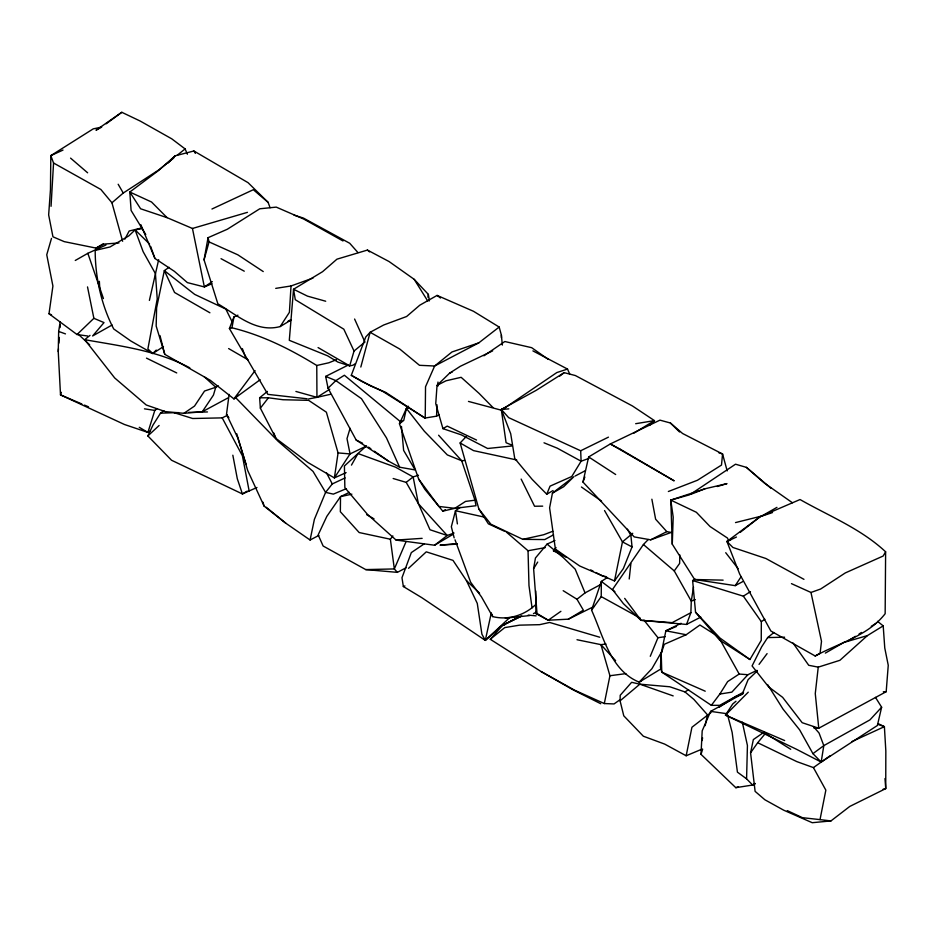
<?xml version="1.0" encoding="UTF-8"?>
<svg xmlns="http://www.w3.org/2000/svg" width="935" height="935" viewBox="0 0 935 935"><rect width="100%" height="100%" fill="white"/><g stroke="black" fill="none" stroke-linecap="round" stroke-linejoin="round"><path stroke-width="1.4" d="M885.62 551.802L885.153 613.722C867.75 636.104 838.976 642.918 815.191 655.996L770.861 631.008L739.655 574.02L726.939 541.482L760.213 516.658L800.033 499.535C829.111 516.05 860.831 528.684 885.62 551.802L883.143 556.033L845.287 572.933L820.649 589.015L810.972 592.463L791.466 583.639M692.625 580.542L743.348 596.168L761.335 621.658L761.242 640.335L749.928 659.514L719.646 640.124L695.546 612.215L692.625 580.542L695.102 579.104M661.022 668.864L639.178 682.153C610.321 670.383 603.18 635.683 591.563 610.181L601.228 596.612L601.345 581.406L607.469 577.468M81.824 403.967L60.506 394.874L58.251 351.56L58.66 331.446L60.191 321.827M679.827 554.958L679.628 563.408L674.264 570.923L691.281 601.158L690.883 612.694L686.524 624.44L641.013 620.302L623.4 603.659L612.483 589.541L643.42 544.521L648.271 539.507M702.033 749.122L686.161 755.772L664.68 744.096L643.35 736.219L623.774 715.824L620.069 700.829L620.209 695.289L631.628 682.305L639.867 684.175L673.177 695.897M755.235 783.822L752.628 785.026L746.574 778.832L747.427 745.511L742.308 722.159M742.577 581.699L735.214 585.649L694.647 579.513L672.277 544.193L673.2 517.16L670.792 500.108L704.978 488.783L726.986 483.617L717.344 486.504M502.352 345.073L501.37 335.069L499.173 327.051L473.461 311.273L437.101 295.413L419.803 305.184L406.608 316.509L383.619 325.029L370.131 332.287L365.749 336.986L351.303 375.321L370.435 385.828L385.629 392.326L424.934 418.05L436.551 416.168L437.019 404.797M437.79 386.319L437.966 382.053M755.001 783.437L752.628 785.026L735.798 787.679L701.016 754.358L702.185 730.854L710.623 711.383L743.267 693.396M51.051 206.319L53.552 163.006L50.817 155.631L93.231 128.866L101.693 127.102L96.013 130.222L121.807 112.293L140.145 121.024L171.748 138.824L185.107 148.934L187.386 154.228M313.015 278.057L291.03 285.97L289.406 312.313L280.184 326.56C256.342 332.989 236.906 315.025 217.855 303.793L204.052 259.837L208.049 237.689L227.334 229.239L259.778 208.785L276.246 207.114L303.793 219.082L342.993 240.961M492.663 350.87L460.347 366.275L449.56 373.194L437.042 385.349L435.745 403.639L442.945 428.651L461.294 434.857L487.626 448.496L512.17 445.972M58.251 351.56L58.473 348.743M58.905 343.098L59.337 337.453M60.097 327.577L60.307 324.749M814.093 728.248L818.768 728.225L886.193 691.701L888.25 665.288L884.767 647.99L883.201 625.866L877.509 621.331M629.22 578.987L630.88 563.583M883.201 625.866L867.376 635.613L839.899 660.309L818.242 667.146L815.273 693.595L818.768 728.225L802.183 722.697L782.618 697.323L768.605 686.874L752.091 665.93L761.639 646.868L767.635 637.588L773.923 632.528M246.162 464.485L237.782 437.907L226.504 414.322L229.11 394.371M87.668 336.004L77.021 334.531L49.006 313.751L52.909 286.04L46.75 254.764L51.483 238.413M259.626 397.796L268.427 397.796L283.06 399.736L308.62 400.344L326.373 412.183L338.073 452.926L334.379 477.914L307.849 462.463L275.965 438.445L260.362 408.151L259.626 397.796L267.375 391.438M427.891 297.19L428.335 294.361L414.193 279.331L389.065 261.543L367.42 250.077L336.951 259.17L322.575 271.688L293.543 289.254L289.301 340.317L327.601 355.826L337.921 362.09L349.667 365.877L352.962 365.223L355.37 363.657M693.513 587.098L691.281 601.158L695.301 599.58M593.772 606.605L568.41 619.169L548.237 620.221L537.006 613.477L533.616 568.609L535.451 557.996L547.08 544.1L554.958 540.535M307.183 398.789L267.866 394.371L229.402 328.524L231.938 327.788L233.984 316.883L237.934 315.188M552.433 493.131L563.676 486.726L573.891 476.686L552.433 493.131L549.605 507.834L555.413 549.196L561.339 554.747L566.446 557.377M787.293 810.622L802.44 817.681L820.018 819.621L825.85 790.157L813.427 767.6L796.795 761.604L757.701 742.729L750.571 752.804L755.106 791.361L764.888 799.776L783.67 810.178L812.246 822.706L830.946 820.93L849.786 806.426L885.737 788.614L885.831 750.969L884.393 726.659L878.269 723.678M619.835 699.859L614.05 703.938L604.314 703.552L609.936 675.736L600.936 644.647L577 639.727M686.161 755.772L691.935 727.255L710.997 712.517M561.339 554.747L553.415 550.832L555.413 549.196L579.723 566.002L614.482 580.927L622.465 541.891L632.738 533.266M236.742 433.746L247.717 470.574L264.102 506.115L285.829 523.238L310.081 540.009L314.394 519.346L325.59 492.371L332.287 483.944L345.108 477.914M702.045 740.59L702.617 737.879M705.177 725.665L707.456 714.808L693.863 699.403L684.993 691.935L669.787 686.769L639.867 684.175L620.069 700.829M750.571 752.804L753.353 739.573L764.07 732.175M424.174 543.889L411.318 552.597L401.98 577.736L403.347 586.525L421.778 597.652L485.312 640.393L491.307 612.822M408.256 406.211L406.421 408.455L403.745 420.423L399.455 423.754L418.67 479.082L424.806 489.239L442.781 511.153L454.831 508.336L476.02 505.718L474.957 500.202L461.691 460.745L438.597 435.219M149.39 300.416L158.658 259.72M650.631 539.834L666.819 531.641L671.272 532.424L650.631 539.834L634.222 536.912L582.972 482.063L588.653 456.946L610.321 443.961L659.958 420.142L670.395 422.994L682.55 433.478L722.568 454.001L727.185 470.901M875.476 697.37L881.635 707.211L877.369 725.502L821.175 762.048L796.737 749.391L725.466 715.111L732.713 703.985L735.962 701.25M360.817 367.046L370.131 332.287L399.818 349.082L419.476 365.304L434.635 366.006L478.79 342.865L499.173 327.051M204.052 259.837L209.066 241.908L208.049 237.689M354.599 319.034L364.93 342.046L354.038 351.034L349.667 365.877L318.075 347.575M350.087 428.288L347.002 438.632L350.052 453.919L334.379 477.914L346.114 472.607M157.022 408.735L154.801 410.418L147.917 432.426L124.448 424.49L60.506 394.874L61.313 392.326M701.016 754.358L702.641 749.204M591.563 610.181L601.345 581.406L614.903 591.691M582.972 482.063L584.878 477.014M229.402 328.524L233.984 316.883M627.35 529.152L630.88 535.416L632.048 546.917L623.341 568.597L614.482 580.927M742.343 693.899L748.094 679.687L757.338 670.851M505.274 407.73L501.335 409.448L510.709 433.758L514.741 458.477L532.167 479.398L546.765 494.206L550.049 486.153L571.776 476.499L581.114 461.212L580.67 450.775L508.663 417.641L501.335 409.448L536.222 390.316L564.156 372.656L575.399 375.554L632.504 406L654.453 420.621L649.498 425.425M650.269 656.288L657.971 637.717L665.112 636.677M405.919 541.973L394.336 568.936L397.375 572.36L406.211 567.685M409.039 407.38L406.421 408.455L399.455 423.754L401.828 420.271M256.961 487.486L242.41 493.949L171.549 460.254L147.859 435.932L153.036 424.981L160.504 413.176L163.87 410.64M124.869 239.15L129.182 231.003L141.512 228M351.466 465.104L357.965 453.522L366.52 445.843M662.109 651.005L651.929 668.689L639.178 682.153L641.363 680.715M533.616 568.609L537.707 562.075M681.077 623.294L665.86 630.809L661.209 653.507L660.461 667.099L661.781 672.125L711.348 705.341L719.833 694.051L727.652 681.592L739.188 674.042L747.895 674.719L756.964 670.348M735.214 585.649L741.139 576.673M89.994 335.373L84.723 339.685L114.701 377.962L146.246 404.995L165.32 411.599L183.891 413.317L202.252 411.797L213.437 395.108L215.763 387.265L218.311 385.886M759.056 664.376L767.086 653.623M255.068 370.622L233.914 398.871L210.352 380.335L164.782 354.342L156.168 326.058L156.601 307.931L164.326 270.612L169.083 267.316M349.316 492.394L340.515 496.625L326.829 516.365L318.169 534.855L323.124 546.005L365.737 569.59L394.336 568.936L390.374 539.226L392.864 535.93M260.362 408.151L268.427 397.796M553.415 550.832L556.056 547.571M757.701 742.729L765.438 733.379L790.718 749.286M600.761 703.739L573.33 689.983L541.014 671.505L490.256 639.271L502.621 625.305L520.666 616.434M881.635 707.211L869.947 719.88L823.805 745.627L812.936 753.645L799.67 729.896L782.981 709.034L767.6 684.56M504.199 531.092L488.386 523.857L478.872 509.014L460.137 442.956L466.179 436.633M168.113 162.97L175.137 155.841L193.884 150.979L248.079 182.687L268.076 202.311L270.086 207.71M748.257 692.169L725.466 715.111L784.664 740.567M747.895 674.719L731.848 692.145L719.833 694.051M401.466 426.453L403.628 450.401L415.14 469.943L399.619 467.208L388.317 461.002L356.2 440.069L328.056 388.212L335.852 380.603L344.372 375.251L401.092 422.223M156.262 350.076L152.732 353.512L130.806 340.983L113.708 328.956C101.377 305.184 95.171 277.146 95.195 250.393L110.003 246.969L128.82 235.889L135.096 229.881L142.202 228.631M77.021 334.531L93.874 318.321L87.516 286.916M408.537 568.316L426.278 551.837L452.996 560.369L466.425 580.553L477.271 603.391L481.911 634.199L485.312 640.393L509.809 617.509M147.859 435.932L159.114 425.495M455.018 539.799L470.644 582.236L481.455 596.857L492.64 616.586C508.079 620.524 524.734 615.335 536 604.29M485.312 640.393L501.616 625.877L518.294 617.275M175.137 155.841L158.307 170.708L129.813 192.026L131.099 210.445L145.755 234.51M238.18 395.143L233.914 398.871L260.14 379.739M122.637 241.265L111.943 202.778L123.256 193.031L158.915 169.843L173.723 158.027M490.256 639.271L504.713 627.607L519.591 625.153L539.67 624.662L549.628 622.453L599.744 637.238M177.136 155.292L185.107 148.934M563.186 590.686L576.977 599.253L585.041 592.895L601.076 584.305M393.167 478.51L406.187 482.367L413.13 476.92L418.448 475.249M740.158 532.389L760.213 516.658L772.509 512.555M559.586 376.209L564.156 372.656M406.187 482.367L418.424 503.766L447.234 535.486L429.995 529.748L418.424 503.766L413.13 476.92L395.505 467.173L357.965 453.522L344.419 466.004L344.863 487.649L367.338 514.227L396.089 540.079L434.588 545.234L447.234 535.486L454.024 533.043M106.169 123.806L121.807 112.293M813.427 767.6L830.058 755.784M460.219 507.378L455.485 510.72L451.348 526.744L454.165 537.87M705.235 691.199L661.781 672.125L661.209 653.507L664.282 644.308L686.173 634.736L699.929 625.012L717.145 635.87M560.895 611.315L548.237 620.221L535.919 613.594L535.767 590.99M183.891 413.317L194.527 406.07L204.543 391.029L215.763 387.265L204.239 376.735M483.921 355.803L504.83 341.52L531.664 347.68L548.366 359.426M468.47 401.419L501.417 410.22L556.828 372.562L567.522 369.068L569.789 374.281M761.335 621.658L764.877 619.274M690.988 493.937L735.529 464.204L746.387 467.36L770.943 488.245M212.315 281.634L204.356 286.928L187.397 282.615L174.389 271.337L154.941 258.481L140.823 224.657M719.272 707.152L735.822 696.435L742.542 694.179M684.993 691.935L688.604 689.598M163.485 346.604L152.732 353.512L147.882 348.954L157.232 298.955L155.432 273.663L143.125 251.644L135.096 229.881L149.588 244.035M743.348 596.168L750.454 591.645M308.597 398.953L316.953 397.352L329.821 389.205M848.033 640.942L855.373 636.326M859.043 634.012L861.497 632.469M871.28 626.31L876.177 623.236M436.551 416.168L438.983 414.696M633.755 433.232L654.453 420.621L635.683 423.695M63.007 150.067L50.817 155.631L50.467 189.618L48.655 214.898L52.956 236.812L64.211 241.627L96.083 248.102L103.329 243.708M568.41 619.169L583.358 610.158L576.977 599.253M280.184 326.56L291.323 319.887M442.945 428.651L447.21 426.103L476.558 440.058M247.226 491.097L242.41 493.949L237.315 478.79L232.838 455.205M434.588 545.234L453.346 534.119M442.781 511.153L445.294 509.68M546.765 494.206L553.053 490.559M287.91 321.336L290.353 319.922M825.348 653.109L843.802 642.462L867.376 635.613M776.938 507.366L761.78 516.026L735.518 522.583M75.267 260.468L87.843 253.315L105.935 245.028M112.106 325.006L92.623 335.969L104.019 322.587L93.874 318.321M150.441 431.023L147.917 432.426L139.268 427.307M743.582 692.134L719.728 705.329L711.348 705.341M815.191 655.996L820.088 653.32L821.503 641.328L810.972 592.463M202.252 411.797L227.953 397.924M553.485 534.855L544.754 539.565L522.84 539.343L490.91 524.231L478.872 509.014M690.883 612.694L672.171 622.652L641.013 620.302L624.685 598.377M310.081 540.009L318.812 535.428M575.165 476.02L585.38 470.656M533.441 613.617L536 612.296M686.524 624.44L700.783 617.088M437.042 385.349L446.018 380.79L461.142 377.308L479.071 393.39L492.85 407.415M96.083 248.102L104.03 244.093L118.955 242.948M328.056 388.212L325.66 376.408L347.832 365.258M160.504 413.176L174.167 412.697L192.68 418.506L222.203 417.875L227.275 415.374M580.67 450.775L608.44 437.148M521.718 615.955L502.621 625.305L505.297 624.428M803.971 579.349L765.905 558.511L732.923 547.478L726.939 541.482L731.24 539.378M365.702 446.369L350.052 453.919L338.073 452.926M726.939 541.482L736.418 537.041M211.953 209.019L253.315 189.711L268.076 202.311M851.89 741.595L884.393 726.659L877.825 724.298M449.56 373.194L452.201 372.036M346.417 488.631L333.351 494.124L325.59 492.371L313.026 471.392L278.127 441.308L235.643 397.632M211.953 283.749L204.356 286.928L192.458 228.467L167.108 217.668L140.601 208.774L129.813 192.026L151.54 202.007L167.108 217.668M676.496 626.45L665.86 630.809L686.173 634.736M336.483 359.706L328.816 362.78L316.766 365.492C290.247 349.141 262.361 335.233 231.938 327.788M691.058 494.241L704.978 488.783M668.361 491.506L697.405 480.274L721.493 465.081L722.568 454.001L718.594 452.633M403.347 586.525L404.902 585.929M552.842 531.244L543.679 534.738L522.84 539.343M588.84 458.419L581.114 461.212L557.202 448.145L544.018 442.804M478.79 342.865L451.956 351.981L434.635 366.006L425.53 386.739L425.226 418.19L383.081 391.578L361.635 381.351L351.303 375.321M735.798 787.679L738.475 786.779M192.458 228.467L247.459 212.339M672.277 544.193L670.792 500.108L689.796 494.744M883.119 789.21L885.737 788.614L884.989 778.563M295.904 391.449L316.953 397.352L330.569 394.289M351.887 494.171L340.515 496.625L340.352 511.725L359.169 532.541L390.374 539.226M506.267 532.003L528.041 550.738L545.234 547.618M275.731 288.377L291.03 285.97M609.936 675.736L625.866 673.632M474.957 500.202L465.536 501.417L454.831 508.336L438.924 506.443L418.67 479.082M605.985 644.051L600.936 644.647L615.592 660.648M505.297 618.164L529.596 615.581M464.52 460.452L461.691 460.745L447.316 454.913L424.303 431.187L406.421 408.455M535.919 613.594L537.006 613.477M457.133 543.621L440.034 545.14L457.367 544.112M501.335 409.448L508.827 408.864M396.089 540.079L422.141 538.35M767.635 637.588L784.594 637.191M174.167 412.697L178.503 412.604M188.636 412.37L207.465 411.949M883.33 691.76L886.193 691.701M542.697 506.139L534.563 506.244L521.157 479.082M723.117 580.144L694.647 579.513M365.737 569.59L397.375 572.36M528.228 615.101L536.129 615.861M820.018 819.621L830.946 820.93M710.623 711.383L727.29 713.756M84.723 339.685C120.44 345.997 157.407 350.531 189.805 367.841M144.457 408.829L154.801 410.418M818.242 667.146L808.728 665.288L792.985 642.964M606.172 576.673L602.187 575.831L595.805 572.536M484.412 517.137L455.485 510.72L457.39 523.904M516.728 459.973L473.507 450.612L460.137 442.956M325.696 301.234L307.486 296.138L293.543 289.254L295.296 299.714L343.823 329.19L354.038 351.034M294.058 215.167L303.372 218.054L349.725 243.275L357.93 252.543M58.66 331.446L65.473 333.889M325.66 376.408L335.852 380.603L361.471 398.684L386.482 437.907L399.619 467.208M512.357 445.305L506.08 442.722L501.417 410.22M49.006 313.751L51.53 314.826M84.489 405.1L88.486 406.807M209.066 241.908L237.817 254.811L263.249 271.571M604.314 703.552L574.756 690.252L541.014 671.505M670.792 500.108L696.365 512.286L710.051 526.534L727.488 538.057L728.61 540.746M146.491 358.128L176.727 372.936M356.2 440.069L362.593 443.248M590.698 569.906L593.246 571.227M532.915 350.894L567.522 369.068M632.048 546.917L622.465 541.891L604.536 510.545M221.046 258.691L244.269 271.185M601.228 596.612L640.206 618.093M228.631 348.568L247.962 359.765M53.552 163.006L100.851 189.466L111.943 202.778M366.649 514.659L374.035 518.878M209.907 312.781L174.553 292.468L164.326 270.612L194.702 294.396L225.826 309.064L232.125 321.815M588.653 456.946L615.674 474.524M792.424 502.761L764.374 483.068L746.387 467.36M368.53 447.14L370.856 448.777M374.351 451.219L388.317 461.002M581.418 487.006L601.579 501.183M749.928 659.514L719.973 638.044L695.546 612.215M746.574 778.832L737.423 772.135L732.14 732.385L727.629 715.088M437.101 295.413L440.49 298.031M266.171 507.226L285.829 523.238M547.08 544.1L563.489 557.809L575.212 569.181L585.041 592.895M367.42 250.077L369.535 251.889M643.42 544.521L674.264 570.923M70.569 158.12L87.633 172.8M89.666 344.816L78.224 334.181M466.425 580.553L479.62 593.246M670.395 422.994L679.57 431.993M812.936 753.645L821.175 762.048L823.805 745.627L819.048 733.017L813.415 726.565M666.819 531.641L655.622 519.206L651.87 499.208M643.981 620.174L657.971 637.717M725.724 552.702L738.171 568.714M226.504 414.322L228.853 417.7M193.884 150.979L195.392 153.363M414.193 279.331L427.833 301.14M118.172 184.253L123.256 193.031M719.062 637.892L739.188 674.042M222.203 417.875L242.41 455.836L249.177 491.085M326.432 472.724L332.287 483.944M273.791 433.022L275.965 438.445M242.375 348.626L245.811 358.093M150.605 246.349L154.941 258.481M87.843 253.315L103.434 298.557M262.957 502.2L264.102 506.115M159.978 335.595L164.782 354.342M492.137 614.237L492.64 616.586M428.335 294.361L429.434 300.871M532.062 607.902L528.976 585.567L528.041 550.738M99.367 281.33L99.753 288.296M501.37 335.069L501.429 337.839M316.766 365.492L316.953 397.352M620.606 449.408L610.321 443.961L674.17 480.847L620.606 449.408"/></g></svg>
